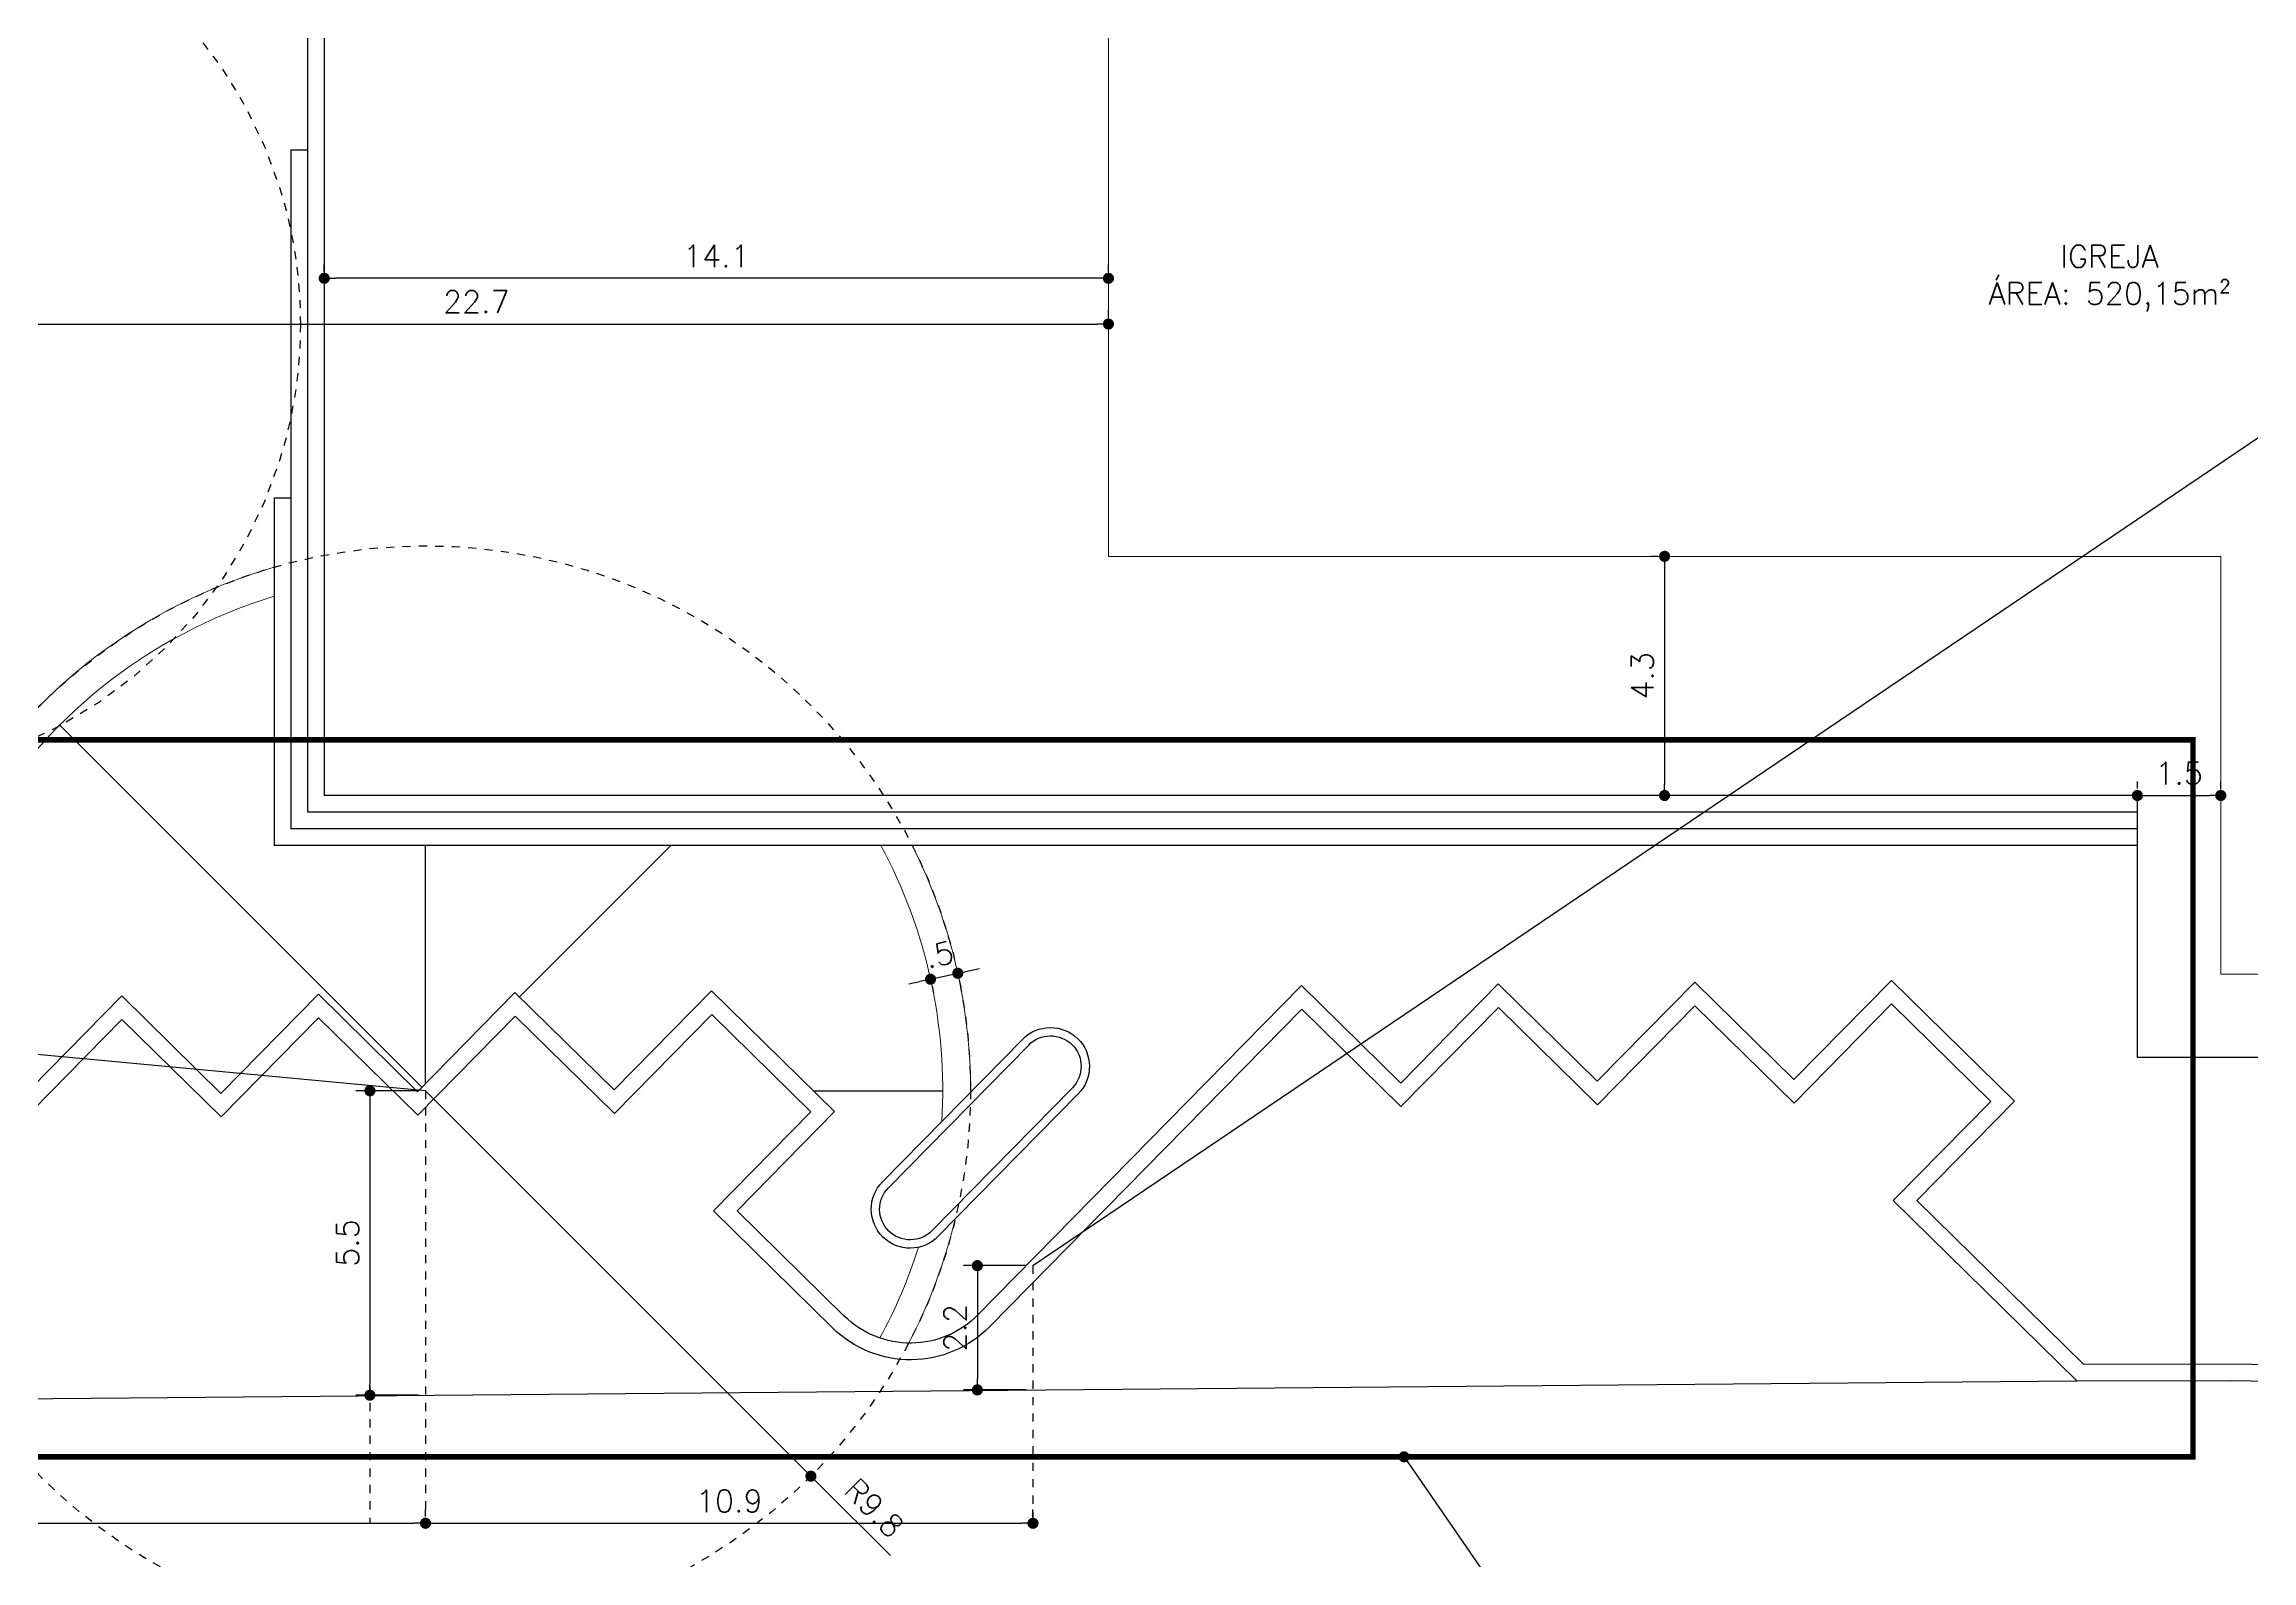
# Model space of a CAD drawing. Extents: x 387222 to 388513, y 9633222 to 9634061.
# Drawn here: x 387967.58 to 388007.27, y 9633321.31 to 9633348.58 of the extents above; entities that cross this region are included whole.
import ezdxf

# ---------------------------------------------------------------- set-up
doc = ezdxf.new("R2010")
doc.units = 0
doc.header["$LTSCALE"] = 0.049213
doc.header["$PDSIZE"] = -2.5
doc.linetypes.add('ACAD_PROJEÇÃO', pattern=[0.2, 0.1, -0.1])
doc.layers.get('Defpoints').update_dxf_attribs({"color": 8})
for name, color, linetype in [('AI-Cotas', 12, 'Continuous'), ('Camada 1', 7, 'Continuous'), ('MEIO-FIO', 3, 'Continuous'), ('P08', 8, 'Continuous'), ('P2', 2, 'Continuous'), ('PROJEÇÃO', 8, 'ACAD_PROJEÇÃO'), ('Texto', 2, 'Continuous')]:
    doc.layers.add(name, color=color, linetype=linetype)
doc.layers.add('ARQ_ALVENARIA', color=1, linetype='Continuous', lineweight=0)
doc.layers.add('ARQ_PISO', color=7, linetype='Continuous', lineweight=13)
doc.styles.add('COTA_200', font='romans.shx', dxfattribs={"height": 0.4})
doc.styles.add('RS200', font='romans.shx', dxfattribs={"height": 0.4})
doc.dimstyles.new('Cota 200', dxfattribs={"dimscale": 0.2, "dimtxt": 0.4, "dimasz": 1, "dimexe": 1.25, "dimexo": 0.625, "dimgap": 1, "dimtad": 1, "dimzin": 4, "dimdsep": 46, "dimtxsty": 'RS200', "dimblk": 'DOT', "dimcen": 0.1, "dimclrt": 2, "dimadec": 0, "dimazin": 0, "dimtfac": 1, "dimtix": 1, "dimtmove": 0, "dimatfit": 3, "dimldrblk": 'DOT', "dimfxl": 1, "dimarcsym": 0})

# ---------------------------------------------------------------- blocks, each defined once
blk = doc.blocks.new('_Dot')
at = {"color": 0, "linetype": 'ByBlock', "lineweight": -2}
blk.add_line((-0.5, 0), (-1, 0), dxfattribs=at)
at = {"color": 0, "linetype": 'ByBlock', "const_width": 0.5}
blk.add_lwpolyline([(-0.25, 0, 1), (0.25, 0, 1)], format="xyb", close=True, dxfattribs=at)
blk = doc.blocks.new('*D201')
at = {"layer": 'AI-Cotas', "color": 0, "lineweight": -2, "transparency": 16777216}
for p, q in [((387943.804, 9633322.108), (387943.804, 9633322.233)), ((387944.004, 9633321.983), (387974.234, 9633321.983)), ((387974.434, 9633322.108), (387974.434, 9633322.233))]:
    blk.add_line(p, q, dxfattribs=at)
at = {"layer": 'Defpoints', "color": 0, "transparency": 16777216}
for p in [(387943.804, 9633321.983), (387974.434, 9633321.983), (387974.434, 9633321.983)]:
    blk.add_point(p, dxfattribs=at)
at = {"layer": 'AI-Cotas', "color": 0, "lineweight": -2, "transparency": 16777216, "xscale": 0.2, "yscale": 0.2, "zscale": 0.2, "rotation": 180}
blk.add_blockref('_Dot', (387943.804, 9633321.983), dxfattribs=at)
at = {"layer": 'AI-Cotas', "color": 0, "lineweight": -2, "transparency": 16777216, "xscale": 0.2, "yscale": 0.2, "zscale": 0.2}
blk.add_blockref('_Dot', (387974.434, 9633321.983), dxfattribs=at)
at = {"layer": 'AI-Cotas', "color": 2, "transparency": 16777216, "insert": (387959.119, 9633322.383), "char_height": 0.4, "attachment_point": 5, "style": 'RS200'}
blk.add_mtext('30.6', dxfattribs=at)
blk = doc.blocks.new('*D202')
at = {"layer": 'AI-Cotas', "color": 0, "lineweight": -2, "transparency": 16777216}
for p, q in [((387974.309, 9633329.76), (387973.184, 9633329.76)), ((387973.434, 9633329.56), (387973.434, 9633324.486)), ((387974.309, 9633324.286), (387973.184, 9633324.286))]:
    blk.add_line(p, q, dxfattribs=at)
at = {"layer": 'Defpoints', "color": 0, "transparency": 16777216}
for p in [(387974.434, 9633329.76), (387973.434, 9633324.286), (387974.434, 9633324.286)]:
    blk.add_point(p, dxfattribs=at)
at = {"layer": 'AI-Cotas', "color": 0, "lineweight": -2, "transparency": 16777216, "xscale": 0.2, "yscale": 0.2, "zscale": 0.2}
for p, rotation in [((387973.434, 9633329.76), 90), ((387973.434, 9633324.286), 270)]:
    blk.add_blockref('_Dot', p, dxfattribs=dict(at, rotation=rotation))
at = {"layer": 'AI-Cotas', "color": 2, "transparency": 16777216, "insert": (387973.034, 9633327.023), "char_height": 0.4, "attachment_point": 5, "rotation": 90, "style": 'RS200'}
blk.add_mtext('5.5', dxfattribs=at)
blk = doc.blocks.new('*D203')
at = {"layer": 'AI-Cotas', "color": 0, "lineweight": -2, "transparency": 16777216}
for p, q in [((387974.434, 9633329.76), (387981.364, 9633322.83)), ((387982.792, 9633321.403), (387981.505, 9633322.689))]:
    blk.add_line(p, q, dxfattribs=at)
at = {"layer": 'Defpoints', "color": 0, "transparency": 16777216}
for p in [(387974.434, 9633329.76), (387981.364, 9633322.83)]:
    blk.add_point(p, dxfattribs=at)
at = {"layer": 'AI-Cotas', "color": 0, "lineweight": -2, "transparency": 16777216, "xscale": 0.2, "yscale": 0.2, "zscale": 0.2, "rotation": 135.0000000115506}
blk.add_blockref('_Dot', (387981.364, 9633322.83), dxfattribs=at)
at = {"layer": 'AI-Cotas', "color": 2, "transparency": 16777216, "insert": (387982.502, 9633322.258), "char_height": 0.4, "attachment_point": 5, "rotation": 315, "style": 'RS200'}
blk.add_mtext('R9.8', dxfattribs=at)
blk = doc.blocks.new('*D204')
at = {"layer": 'AI-Cotas', "color": 0, "lineweight": -2, "transparency": 16777216}
for p, q in [((387958.304, 9633331.267), (387960.495, 9633331.062)), ((387974.434, 9633329.76), (387960.694, 9633331.044))]:
    blk.add_line(p, q, dxfattribs=at)
at = {"layer": 'Defpoints', "color": 0, "transparency": 16777216}
for p in [(387960.694, 9633331.044), (387974.434, 9633329.76)]:
    blk.add_point(p, dxfattribs=at)
at = {"layer": 'AI-Cotas', "color": 0, "lineweight": -2, "transparency": 16777216, "xscale": 0.2, "yscale": 0.2, "zscale": 0.2, "rotation": 354.6624441568018}
blk.add_blockref('_Dot', (387960.694, 9633331.044), dxfattribs=at)
at = {"layer": 'AI-Cotas', "color": 2, "transparency": 16777216, "insert": (387959.337, 9633331.572), "char_height": 0.4, "attachment_point": 5, "rotation": 354.6624, "style": 'RS200'}
blk.add_mtext('R13.8', dxfattribs=at)
blk = doc.blocks.new('*D205')
at = {"layer": 'AI-Cotas', "color": 0, "lineweight": -2, "transparency": 16777216}
for p, q in [((387963.986, 9633343.673), (387963.986, 9633343.798)), ((387986.713, 9633343.673), (387986.713, 9633343.798)), ((387964.186, 9633343.548), (387986.513, 9633343.548))]:
    blk.add_line(p, q, dxfattribs=at)
at = {"layer": 'Defpoints', "color": 0, "transparency": 16777216}
for p in [(387963.986, 9633343.548), (387986.713, 9633343.548), (387986.713, 9633343.548)]:
    blk.add_point(p, dxfattribs=at)
at = {"layer": 'AI-Cotas', "color": 0, "lineweight": -2, "transparency": 16777216, "xscale": 0.2, "yscale": 0.2, "zscale": 0.2, "rotation": 180}
blk.add_blockref('_Dot', (387963.986, 9633343.548), dxfattribs=at)
at = {"layer": 'AI-Cotas', "color": 0, "lineweight": -2, "transparency": 16777216, "xscale": 0.2, "yscale": 0.2, "zscale": 0.2}
blk.add_blockref('_Dot', (387986.713, 9633343.548), dxfattribs=at)
at = {"layer": 'AI-Cotas', "color": 2, "transparency": 16777216, "insert": (387975.349, 9633343.948), "char_height": 0.4, "attachment_point": 5, "style": 'RS200'}
blk.add_mtext('22.7', dxfattribs=at)
blk = doc.blocks.new('*D214')
at = {"layer": 'AI-Cotas', "color": 0, "lineweight": -2, "transparency": 16777216}
for p, q in [((388016.754, 9633347.842), (388014.932, 9633346.61)), ((387985.356, 9633326.616), (388014.766, 9633346.498))]:
    blk.add_line(p, q, dxfattribs=at)
at = {"layer": 'Defpoints', "color": 0, "transparency": 16777216}
for p in [(388014.766, 9633346.498), (387985.356, 9633326.616)]:
    blk.add_point(p, dxfattribs=at)
at = {"layer": 'AI-Cotas', "color": 0, "lineweight": -2, "transparency": 16777216, "xscale": 0.2, "yscale": 0.2, "zscale": 0.2, "rotation": 214.0598593126292}
blk.add_blockref('_Dot', (388014.766, 9633346.498), dxfattribs=at)
at = {"layer": 'AI-Cotas', "color": 2, "transparency": 16777216, "insert": (388015.702, 9633347.614), "char_height": 0.4, "attachment_point": 5, "rotation": 34.0599, "style": 'RS200'}
blk.add_mtext('R35.5', dxfattribs=at)
blk = doc.blocks.new('*D215')
at = {"layer": 'AI-Cotas', "color": 0, "lineweight": -2, "transparency": 16777216}
for p, q in [((387974.434, 9633322.108), (387974.434, 9633322.233)), ((387974.634, 9633321.983), (387985.156, 9633321.983)), ((387985.356, 9633322.108), (387985.356, 9633322.233))]:
    blk.add_line(p, q, dxfattribs=at)
at = {"layer": 'Defpoints', "color": 0, "transparency": 16777216}
for p in [(387974.434, 9633321.983), (387985.356, 9633321.983), (387985.356, 9633321.983)]:
    blk.add_point(p, dxfattribs=at)
at = {"layer": 'AI-Cotas', "color": 0, "lineweight": -2, "transparency": 16777216, "xscale": 0.2, "yscale": 0.2, "zscale": 0.2, "rotation": 180}
blk.add_blockref('_Dot', (387974.434, 9633321.983), dxfattribs=at)
at = {"layer": 'AI-Cotas', "color": 0, "lineweight": -2, "transparency": 16777216, "xscale": 0.2, "yscale": 0.2, "zscale": 0.2}
blk.add_blockref('_Dot', (387985.356, 9633321.983), dxfattribs=at)
at = {"layer": 'AI-Cotas', "color": 2, "transparency": 16777216, "insert": (387979.895, 9633322.383), "char_height": 0.4, "attachment_point": 5, "style": 'RS200'}
blk.add_mtext('10.9', dxfattribs=at)
blk = doc.blocks.new('*D217')
at = {"layer": 'AI-Cotas', "color": 0, "lineweight": -2, "transparency": 16777216}
for p, q in [((387985.231, 9633326.616), (387984.106, 9633326.616)), ((387984.356, 9633326.416), (387984.356, 9633324.581)), ((387985.231, 9633324.381), (387984.106, 9633324.381))]:
    blk.add_line(p, q, dxfattribs=at)
at = {"layer": 'Defpoints', "color": 0, "transparency": 16777216}
for p in [(387985.356, 9633326.616), (387984.356, 9633324.381), (387985.356, 9633324.381)]:
    blk.add_point(p, dxfattribs=at)
at = {"layer": 'AI-Cotas', "color": 0, "lineweight": -2, "transparency": 16777216, "xscale": 0.2, "yscale": 0.2, "zscale": 0.2}
for p, rotation in [((387984.356, 9633326.616), 90), ((387984.356, 9633324.381), 270)]:
    blk.add_blockref('_Dot', p, dxfattribs=dict(at, rotation=rotation))
at = {"layer": 'AI-Cotas', "color": 2, "transparency": 16777216, "insert": (387983.956, 9633325.499), "char_height": 0.4, "attachment_point": 5, "rotation": 90, "style": 'RS200'}
blk.add_mtext('2.2', dxfattribs=at)
blk = doc.blocks.new('*D302')
at = {"layer": 'AI-Cotas', "color": 0, "lineweight": -2, "transparency": 16777216}
for p, q in [((387996.588, 9633339.37), (387996.463, 9633339.37)), ((387996.713, 9633339.17), (387996.713, 9633335.27)), ((387996.588, 9633335.07), (387996.463, 9633335.07))]:
    blk.add_line(p, q, dxfattribs=at)
at = {"layer": 'Defpoints', "color": 0, "transparency": 16777216}
for p in [(387996.713, 9633339.37), (387996.713, 9633335.07), (387996.713, 9633335.07)]:
    blk.add_point(p, dxfattribs=at)
at = {"layer": 'AI-Cotas', "color": 0, "lineweight": -2, "transparency": 16777216, "xscale": 0.2, "yscale": 0.2, "zscale": 0.2}
for p, rotation in [((387996.713, 9633339.37), 90), ((387996.713, 9633335.07), 270)]:
    blk.add_blockref('_Dot', p, dxfattribs=dict(at, rotation=rotation))
at = {"layer": 'AI-Cotas', "color": 2, "transparency": 16777216, "insert": (387996.313, 9633337.22), "char_height": 0.4, "attachment_point": 5, "rotation": 90, "style": 'RS200'}
blk.add_mtext('4.3', dxfattribs=at)
blk = doc.blocks.new('*D304')
at = {"layer": 'AI-Cotas', "color": 0, "lineweight": -2, "transparency": 16777216}
for p, q in [((387972.613, 9633344.495), (387972.613, 9633344.62)), ((387986.713, 9633344.495), (387986.713, 9633344.62)), ((387986.513, 9633344.37), (387972.813, 9633344.37))]:
    blk.add_line(p, q, dxfattribs=at)
at = {"layer": 'Defpoints', "color": 0, "transparency": 16777216}
for p in [(387972.613, 9633344.37), (387972.613, 9633344.37), (387986.713, 9633344.37)]:
    blk.add_point(p, dxfattribs=at)
at = {"layer": 'AI-Cotas', "color": 0, "lineweight": -2, "transparency": 16777216, "xscale": 0.2, "yscale": 0.2, "zscale": 0.2, "rotation": 180}
blk.add_blockref('_Dot', (387972.613, 9633344.37), dxfattribs=at)
at = {"layer": 'AI-Cotas', "color": 0, "lineweight": -2, "transparency": 16777216, "xscale": 0.2, "yscale": 0.2, "zscale": 0.2}
blk.add_blockref('_Dot', (387986.713, 9633344.37), dxfattribs=at)
at = {"layer": 'AI-Cotas', "color": 2, "transparency": 16777216, "insert": (387979.663, 9633344.77), "char_height": 0.4, "attachment_point": 5, "style": 'RS200'}
blk.add_mtext('14.1', dxfattribs=at)
blk = doc.blocks.new('*D478')
at = {"layer": 'AI-Cotas', "color": 0, "lineweight": -2, "transparency": 16777216}
for p, q in [((388005.213, 9633335.195), (388005.213, 9633335.32)), ((388005.413, 9633335.07), (388006.513, 9633335.07)), ((388006.713, 9633335.195), (388006.713, 9633335.32))]:
    blk.add_line(p, q, dxfattribs=at)
at = {"layer": 'Defpoints', "color": 0, "transparency": 16777216}
for p in [(388005.213, 9633335.07), (388006.713, 9633335.07), (388006.713, 9633335.07)]:
    blk.add_point(p, dxfattribs=at)
at = {"layer": 'AI-Cotas', "color": 0, "lineweight": -2, "transparency": 16777216, "xscale": 0.2, "yscale": 0.2, "zscale": 0.2, "rotation": 180}
blk.add_blockref('_Dot', (388005.213, 9633335.07), dxfattribs=at)
at = {"layer": 'AI-Cotas', "color": 0, "lineweight": -2, "transparency": 16777216, "xscale": 0.2, "yscale": 0.2, "zscale": 0.2}
blk.add_blockref('_Dot', (388006.713, 9633335.07), dxfattribs=at)
at = {"layer": 'AI-Cotas', "color": 2, "transparency": 16777216, "insert": (388005.963, 9633335.47), "char_height": 0.4, "attachment_point": 5, "style": 'RS200'}
blk.add_mtext('1.5', dxfattribs=at)
blk = doc.blocks.new('*D581')
at = {"layer": 'AI-Cotas', "color": 0, "lineweight": -2, "transparency": 16777216}
for p, q in [((387983.515, 9633331.766), (387984.004, 9633331.873)), ((387984.199, 9633331.917), (387984.394, 9633331.96)), ((387983.32, 9633331.722), (387983.125, 9633331.679)), ((387983.542, 9633331.644), (387983.569, 9633331.521)), ((387984.031, 9633331.751), (387984.058, 9633331.629))]:
    blk.add_line(p, q, dxfattribs=at)
at = {"layer": 'Defpoints', "color": 0, "transparency": 16777216}
for p in [(387984.004, 9633331.873), (387984.004, 9633331.873), (387983.515, 9633331.766)]:
    blk.add_point(p, dxfattribs=at)
at = {"layer": 'AI-Cotas', "color": 0, "lineweight": -2, "transparency": 16777216, "xscale": 0.2, "yscale": 0.2, "zscale": 0.2}
for p, rotation in [((387983.515, 9633331.766), 12.45458705134703), ((387984.004, 9633331.873), 192.4545870513471)]:
    blk.add_blockref('_Dot', p, dxfattribs=dict(at, rotation=rotation))
at = {"layer": 'AI-Cotas', "color": 2, "transparency": 16777216, "insert": (387983.673, 9633332.21), "char_height": 0.4, "attachment_point": 5, "rotation": 12.4546, "style": 'RS200'}
blk.add_mtext('.5', dxfattribs=at)

msp = doc.modelspace()

# ---------------------------------------------------------------- linework, layer by layer
at = {"layer": 'ARQ_ALVENARIA'}
msp.add_lwpolyline([(388006.713, 9633331.86), (388006.713, 9633339.37), (387986.713, 9633339.37), (387986.713, 9633349.37), (388006.713, 9633349.37), (388006.713, 9633356.88), (388014.713, 9633356.88), (388014.713, 9633351.87), (388022.713, 9633351.87), (388022.713, 9633336.87), (388014.713, 9633336.87), (388014.713, 9633331.86)], close=True, dxfattribs=at)
at = {"layer": 'ARQ_PISO'}
for radius, start, end in [(9.8, 106.1226, 194.2025), (9.3, 107.0151, 192.3102), (9.3, 356.5991, 28.3101), (9.8, 359.8468, 26.7467), (9.8, 332.4239, 346.4084), (9.3, 331.4476, 342.3893)]:
    msp.add_arc((387974.434, 9633329.76), radius, start, end, dxfattribs=at)
at = {"layer": 'Camada 1'}
for points in [[(387974.37, 9633329.825), (387967.858, 9633336.336)], [(387974.434, 9633329.89), (387974.434, 9633334.17)], [(387976.123, 9633331.449), (387978.845, 9633334.17)], [(387981.409, 9633329.76), (387983.734, 9633329.76)]]:
    msp.add_lwpolyline(points, dxfattribs=at)
at = {"layer": 'MEIO-FIO'}
for points in [[(388004.122, 9633324.546), (388006.883, 9633324.548), (388029.195, 9633324.2, 0.418794), (388033.257, 9633328.2), (388033.257, 9633335.67)], [(388004.245, 9633324.846), (388006.885, 9633324.848), (388029.2, 9633324.5, 0.418794), (388032.957, 9633328.2), (388032.957, 9633335.37)], [(388004.243, 9633324.847), (388001.25, 9633327.789), (388003.002, 9633329.572), (388000.791, 9633331.745), (387999.039, 9633329.962), (387997.255, 9633331.714), (387995.503, 9633329.931), (387993.72, 9633331.683), (387991.968, 9633329.9), (387990.184, 9633331.652), (387984.367, 9633325.731, -0.414214), (387981.963, 9633325.71), (387980.037, 9633327.603), (387981.789, 9633329.386), (387979.578, 9633331.559), (387977.826, 9633329.775), (387976.043, 9633331.528), (387974.291, 9633329.744), (387972.507, 9633331.496), (387970.755, 9633329.713), (387968.972, 9633331.465), (387962.106, 9633324.477)], [(388004.122, 9633324.546), (388000.825, 9633327.785), (388002.578, 9633329.569), (388000.794, 9633331.321), (387999.042, 9633329.537), (387997.259, 9633331.29), (387995.507, 9633329.506), (387993.724, 9633331.259), (387991.971, 9633329.475), (387990.188, 9633331.228), (387984.581, 9633325.521, -0.414214), (387981.753, 9633325.496), (387979.613, 9633327.599), (387981.365, 9633329.382), (387979.582, 9633331.134), (387977.83, 9633329.351), (387976.047, 9633331.103), (387974.294, 9633329.32), (387972.511, 9633331.072), (387970.759, 9633329.289), (387968.976, 9633331.041), (387962.233, 9633324.178)], [(387986.162, 9633330.697, -0.414214), (387986.171, 9633329.707), (387983.648, 9633327.139, -0.414214), (387982.658, 9633327.131), (387982.658, 9633327.131, -0.414214), (387982.649, 9633328.121), (387985.172, 9633330.688, -0.414214), (387986.162, 9633330.697), (387986.162, 9633330.697)]]:
    msp.add_lwpolyline(points, format="xyb", dxfattribs=at)
msp.add_lwpolyline([(387986.057, 9633330.59, -0.414214), (387986.064, 9633329.812), (387983.541, 9633327.245, -0.414214), (387982.763, 9633327.238, -0.414214), (387982.756, 9633328.015), (387985.279, 9633330.583, -0.414214)], format="xyb", close=True, dxfattribs=at)
at = {"layer": 'P08'}
msp.add_lwpolyline([(387962.233, 9633324.178), (388004.122, 9633324.546)], dxfattribs=at)
at = {"layer": 'P2'}
for points in [[(388005.213, 9633353.67), (388005.213, 9633358.38), (388016.213, 9633358.38), (388016.213, 9633353.37), (388024.213, 9633353.37), (388024.213, 9633335.37), (388016.213, 9633335.37), (388016.213, 9633330.36), (388005.213, 9633330.36), (388005.213, 9633335.07)], [(387972.613, 9633353.67), (387972.613, 9633335.07)], [(387972.313, 9633352.935), (387972.313, 9633334.77)], [(387972.013, 9633346.68), (387972.013, 9633334.47)], [(387971.713, 9633340.425), (387971.713, 9633334.17)], [(388005.213, 9633335.07), (387972.613, 9633335.07)], [(388005.213, 9633334.77), (387972.313, 9633334.77)], [(388005.213, 9633334.17), (387971.713, 9633334.17)], [(388005.213, 9633334.47), (387972.013, 9633334.47)]]:
    msp.add_lwpolyline(points, dxfattribs=at)
at = {"layer": 'PROJEÇÃO', "color": 1, "ltscale": 100, "const_width": 0.1}
msp.add_lwpolyline([(388006.213, 9633336.07), (387961.233, 9633336.07), (387961.233, 9633323.178), (388006.213, 9633323.178)], close=True, dxfattribs=at)
at = {"layer": 'PROJEÇÃO', "ltscale": 30}
for points in [[(387973.434, 9633329.76), (387973.434, 9633321.983)], [(387974.434, 9633329.76), (387974.434, 9633321.983)], [(387985.356, 9633326.616), (387985.356, 9633321.983)]]:
    msp.add_lwpolyline(points, dxfattribs=at)
for centre, radius in [((387985.356, 9633326.616), 35.5), ((387963.985, 9633343.548), 8.2), ((387974.434, 9633329.76), 9.8)]:
    msp.add_circle(centre, radius, dxfattribs=at)
at = {"layer": 'Texto'}
for points in [[(387972.013, 9633346.68), (387972.313, 9633346.68)], [(387971.713, 9633340.425), (387972.013, 9633340.425)]]:
    msp.add_lwpolyline(points, dxfattribs=at)

# ---------------------------------------------------------------- texts
at = {"layer": 'Texto', "insert": (388004.713, 9633344.37), "char_height": 0.4, "attachment_point": 5, "style": 'COTA_200'}
msp.add_mtext_dynamic_manual_height_columns('IGREJA\\PÁREA: 520,15m² ', width=5.86277, gutter_width=2.5, heights=[0], dxfattribs=at)

# ---------------------------------------------------------------- dimensions: what is measured, and where the dimension line sits
at = {"layer": 'AI-Cotas'}
for center, mpoint, picture, middle in [((387985.356, 9633326.616), (388014.766, 9633346.498), '*D214', (388015.702, 9633347.614)), ((387974.434, 9633329.76), (387960.694, 9633331.044), '*D204', (387959.337, 9633331.572)), ((387974.434, 9633329.76), (387981.364, 9633322.83), '*D203', (387982.502, 9633322.258))]:
    dim = msp.add_radius_dim(center=center, mpoint=mpoint, dimstyle='Cota 200', override={"dimdec": 1}, dxfattribs=at)
    dim.commit()
    dim.dimension.update_dxf_attribs({"geometry": picture, "text_midpoint": middle})
for base, p1, p2, picture, middle in [((387972.613, 9633344.37), (387986.713, 9633344.37), (387972.613, 9633344.37), '*D304', (387979.663, 9633344.77)), ((387986.713, 9633343.548), (387963.986, 9633343.548), (387986.713, 9633343.548), '*D205', (387975.349, 9633343.948)), ((388006.713, 9633335.07), (388005.213, 9633335.07), (388006.713, 9633335.07), '*D478', (388005.963, 9633335.47)), ((387974.434, 9633321.983), (387943.804, 9633321.983), (387974.434, 9633321.983), '*D201', (387959.119, 9633322.383)), ((387985.356, 9633321.983), (387974.434, 9633321.983), (387985.356, 9633321.983), '*D215', (387979.895, 9633322.383))]:
    dim = msp.add_linear_dim(base=base, p1=p1, p2=p2, dimstyle='Cota 200', override={"dimdec": 1}, dxfattribs=at)
    dim.commit()
    dim.dimension.update_dxf_attribs({"geometry": picture, "text_midpoint": middle})
for base, p1, p2, picture, middle in [((387996.713, 9633335.07), (387996.713, 9633339.37), (387996.713, 9633335.07), '*D302', (387996.313, 9633337.22)), ((387973.434, 9633324.286), (387974.434, 9633329.76), (387974.434, 9633324.286), '*D202', (387973.034, 9633327.023)), ((387984.356, 9633324.381), (387985.356, 9633326.616), (387985.356, 9633324.381), '*D217', (387983.956, 9633325.499))]:
    dim = msp.add_linear_dim(base=base, p1=p1, p2=p2, angle=90, dimstyle='Cota 200', override={"dimdec": 1}, dxfattribs=at)
    dim.commit()
    dim.dimension.update_dxf_attribs({"geometry": picture, "text_midpoint": middle})
dim = msp.add_aligned_dim(p1=(387983.515, 9633331.766), p2=(387984.004, 9633331.873), distance=0, dimstyle='Cota 200', override={"dimdec": 1}, dxfattribs=at)
dim.commit()
dim.dimension.update_dxf_attribs({"geometry": '*D581', "text_midpoint": (387983.673, 9633332.21)})

# ---------------------------------------------------------------- leaders
at = {"layer": 'AI-Cotas', "annotation_type": 0, "has_hookline": 1, "hookline_direction": 0, "text_width": 4.381}
msp.add_leader([(387992.028, 9633323.178), (387994.123, 9633320.139), (387994.323, 9633320.139)], dimstyle='Cota 200', dxfattribs=at)

doc.saveas('drawing.dxf')
